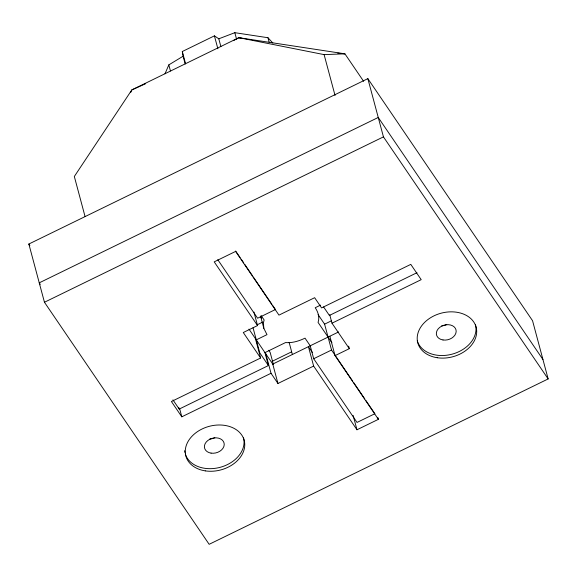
<?xml version="1.0" encoding="UTF-8"?>
<svg xmlns="http://www.w3.org/2000/svg" width="577" height="577" viewBox="0 0 577 577"><rect width="100%" height="100%" fill="white"/><g stroke="black" fill="none" stroke-linecap="round" stroke-linejoin="round"><path stroke-width="0.87" d="M130.763 92.385L131.823 89.911L238.871 37.685L344.916 53.827L363.597 81.285M164.993 73.82L168.816 64.884L183.111 56.214L182.296 51.526L214.413 35.853L218.798 38.81L220.89 46.622M233.332 40.657L238.871 37.685L324.108 54.62L344.916 53.827L342.255 53.582M28.85 244.028L367.845 78.645L532.549 320.711L548.15 378.938L209.155 544.313L44.451 302.254L28.85 244.028L29.867 245.521M44.451 302.254L383.445 136.872L367.845 78.645M257.407 324.692L262.759 322.081M253.938 312.056L257.551 325.558L243.278 332.525L260.616 358.007L171.405 401.527L181.813 416.81L271.017 373.29L265.817 353.881M320.567 305.118L315.215 307.729C318.143 311.919 319.817 317.415 318.064 322.399L331.919 342.752M256.282 339.867L266.985 334.646L263.833 328.342L260.58 316.21M416.983 272.705L329.388 315.446L323.603 306.95M352.698 381.137L331.53 350.03L324.599 324.151L331.58 320.747M312.467 352.59L308.435 346.669L313.636 366.078L356.983 429.771L378.389 419.328L335.049 355.627L349.323 348.667L331.984 323.185L421.196 279.665L410.788 264.374L321.584 307.902L314.645 297.703L278.965 315.114L235.618 251.413L214.211 261.857L257.551 325.558M272.149 361.332L291.522 351.876M172.949 399.868L179.209 409.071L268.42 365.551L264.951 352.612L285.536 342.565C292.294 343.164 298.987 341.057 305.024 338.151L310.224 345.796L313.686 358.735L357.033 422.436L374.877 413.731L365.804 400.395M338.569 331.963L272.755 364.073L277.955 383.481L313.636 366.078M313.686 358.735L331.53 350.03M145.685 83.694L131.823 89.911L74.325 176.483L85.035 216.462M218.798 38.81L234.825 32.687L267.966 37.729L272.849 43.037M337.819 53.171L339.593 53.329M238.871 37.685L241.46 38.298M542.95 359.529L378.245 117.463L39.25 282.845L40.267 284.338M383.445 136.872L548.15 378.938M318.1 314.602L324.599 324.151M353.708 382.623L364.794 398.916M235.632 251.002L240.169 257.667M241.172 259.145L243.696 262.852M244.706 264.331L252.264 275.445M253.267 276.924L271.918 304.331M272.928 305.81L275.445 309.517L257.602 318.223L217.789 259.708M261.136 315.569L264.136 319.975L263.4 322.824L263.833 328.342M260.739 316.816L261.727 318.273M268.709 350.282L270.151 352.41L273.39 364.484M248.975 329.128L273.137 364.642M268.42 365.551L259.751 352.807L253.051 327.794M271.017 373.29L277.955 383.481M324.108 54.62L335.057 95.472M377.942 417.64L378.389 419.328M267.966 37.729L269.127 42.063M348.645 346.135L349.323 348.667M329.727 314.746L331.984 323.185M353.138 415.426L356.983 429.771M329.849 336.218L335.049 355.627M234.825 32.687L236.685 39.633M214.413 35.853L217.875 48.793M289.142 342.421L292.38 354.502M182.296 51.526L185.534 63.6M183.111 56.214L185.203 64.033M255.416 338.591L260.616 358.007M168.816 64.884L170.446 70.964M179.779 409.216L181.813 416.81M178.747 407.34L179.209 409.071M214.832 437.683A10.069 7.515 -15 0 1 209.79 439.003M446.771 324.526A10.069 7.515 -15 0 1 441.73 325.846M475.47 324.721A30.206 22.553 -15 0 1 452.426 354.083A30.206 22.553 -15 0 1 417.265 340.863M243.53 437.878A30.206 22.553 -15 0 1 220.486 467.233A30.206 22.553 -15 0 1 185.325 454.012M184.907 452.397A30.206 22.553 -15 0 1 184.647 450.716M205.275 470.875A30.206 22.553 -15 0 0 244.222 440.467A30.206 22.553 -15 0 0 195.516 433.053A30.206 22.553 -15 0 0 205.275 470.875M437.215 357.726A30.206 22.553 -15 0 0 476.162 327.31A30.206 22.553 -15 0 0 427.463 319.896A30.206 22.553 -15 0 0 437.215 357.726M443.013 339.968A10.069 7.515 -15 0 0 455.996 329.835A10.069 7.515 -15 0 0 439.761 327.361A10.069 7.515 -15 0 0 443.013 339.968M211.067 453.125A10.069 7.515 -15 0 0 224.049 442.992A10.069 7.515 -15 0 0 207.814 440.518A10.069 7.515 -15 0 0 211.067 453.125"/></g></svg>
